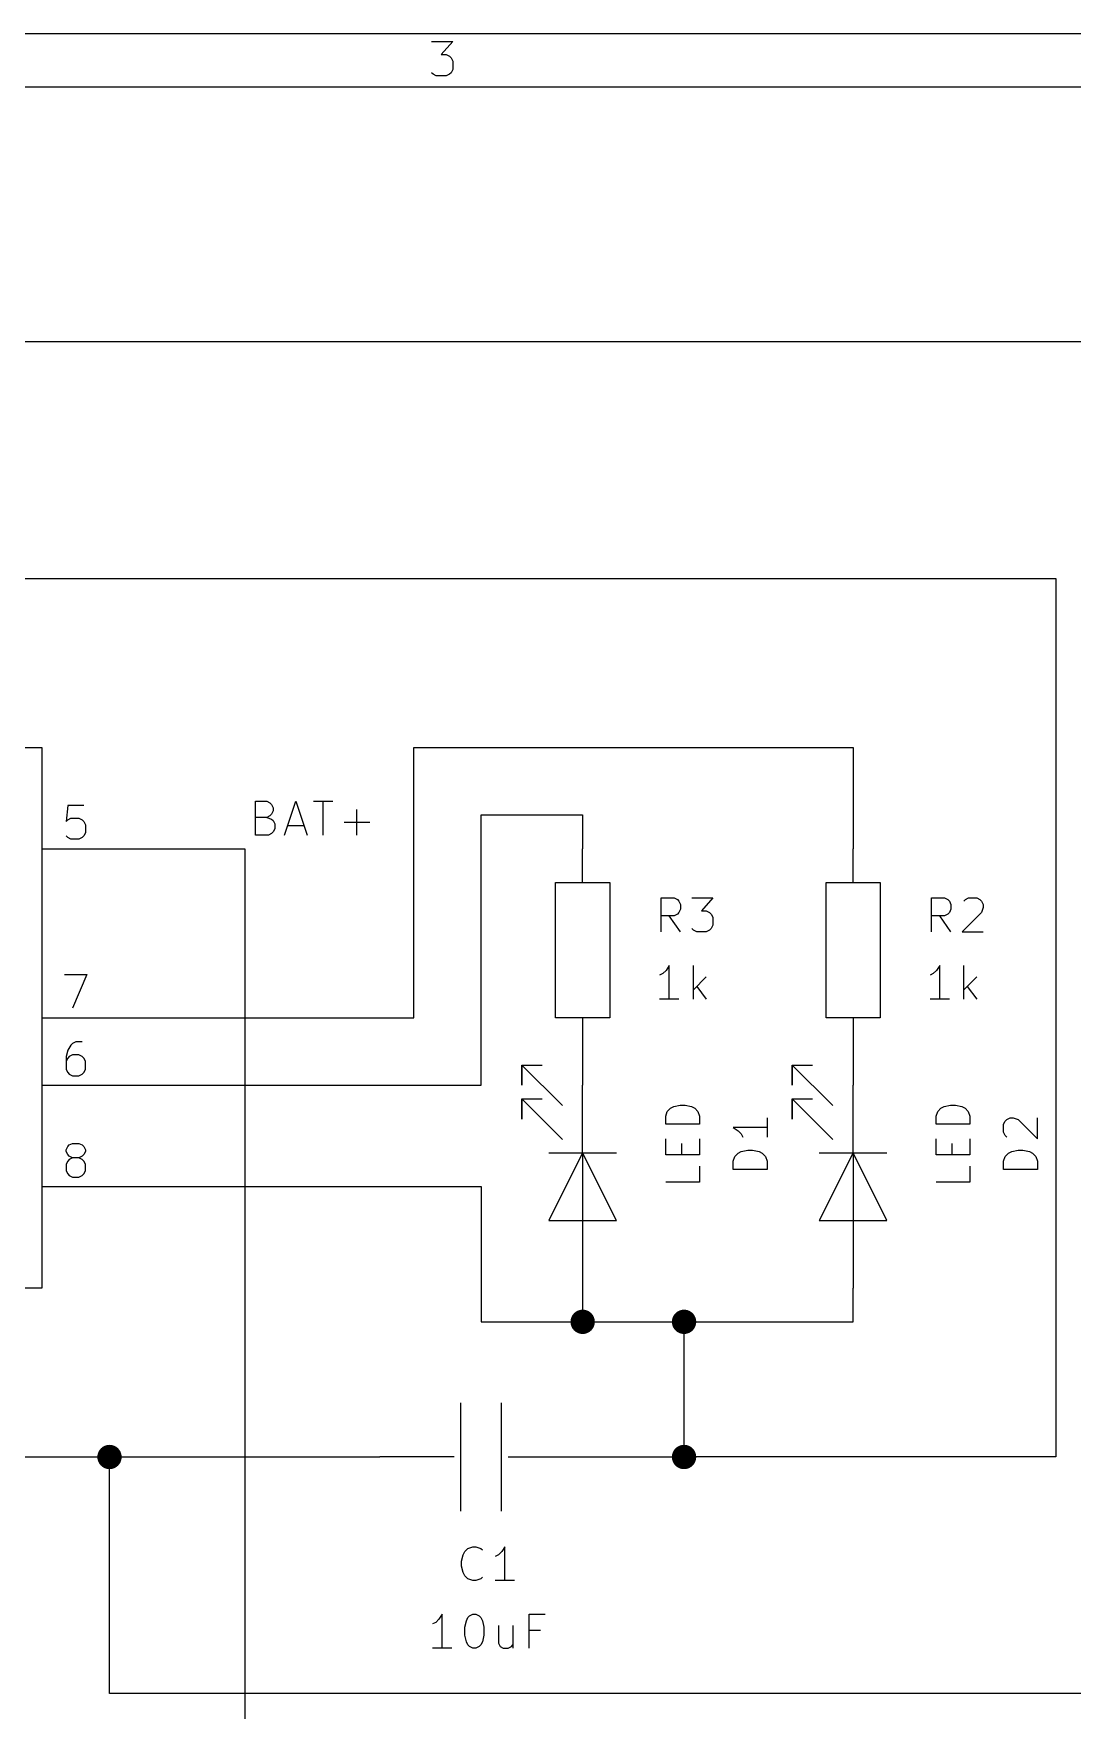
# Model space of a CAD drawing. Header units: inches. Extents: x 0.4 to 11.3, y -7.9 to -0.4.
# Drawn here: x 4.738 to 6.275, y -2.875 to -0.394 of the extents above; entities that cross this region are included whole.
import ezdxf

# ---------------------------------------------------------------- set-up
doc = ezdxf.new("R2010")
doc.units = ezdxf.units.IN
doc.header["$MEASUREMENT"] = 0
for name, color, linetype in [('GREENSIXTYFIVE', 129, 'CONTINUOUS'), ('LIGHTBLUE', 172, 'CONTINUOUS'), ('LIGHTGREEN', 92, 'CONTINUOUS'), ('LIGHTRED', 12, 'CONTINUOUS'), ('RED', 14, 'CONTINUOUS'), ('REDSIX', 19, 'CONTINUOUS'), ('WHITE', 250, 'CONTINUOUS')]:
    doc.layers.add(name, color=color, linetype=linetype)

msp = doc.modelspace()

# ---------------------------------------------------------------- linework, layer by layer
at = {"layer": 'GREENSIXTYFIVE', "linetype": 'CONTINUOUS'}
for p, q in [((5.6663, -1.7228), (5.6663, -1.6728)), ((5.6663, -1.6728), (5.6853, -1.6728)), ((5.6853, -1.6728), (5.6901, -1.6752)), ((5.6901, -1.6752), (5.6925, -1.6776)), ((5.6925, -1.6776), (5.6949, -1.6823)), ((5.6949, -1.6823), (5.6949, -1.6895)), ((5.7115, -1.6728), (5.7425, -1.6728)), ((5.7425, -1.6728), (5.7258, -1.6918)), ((6.0663, -1.7228), (6.0663, -1.6728)), ((6.0663, -1.6728), (6.0853, -1.6728)), ((6.0853, -1.6728), (6.0901, -1.6752)), ((6.0901, -1.6752), (6.0925, -1.6776)), ((6.0925, -1.6776), (6.0949, -1.6823)), ((6.0949, -1.6823), (6.0949, -1.6895)), ((6.1139, -1.6776), (6.1163, -1.6752)), ((6.1163, -1.6752), (6.121, -1.6728)), ((6.121, -1.6728), (6.1329, -1.6728)), ((6.1329, -1.6728), (6.1377, -1.6752)), ((6.1377, -1.6752), (6.1401, -1.6776)), ((6.1401, -1.6776), (6.1425, -1.6823)), ((6.1425, -1.6871), (6.1401, -1.6942)), ((6.1425, -1.6823), (6.1425, -1.6871)), ((5.6853, -1.699), (5.6663, -1.699)), ((5.6949, -1.7228), (5.6782, -1.699)), ((5.6901, -1.6966), (5.6853, -1.699)), ((5.6925, -1.6942), (5.6901, -1.6966)), ((5.6949, -1.6895), (5.6925, -1.6942)), ((5.7258, -1.6918), (5.7329, -1.6918)), ((5.7329, -1.6918), (5.7377, -1.6942)), ((5.7377, -1.6942), (5.7401, -1.6966)), ((5.7401, -1.6966), (5.7425, -1.7014)), ((5.7425, -1.7014), (5.7425, -1.7133)), ((6.0853, -1.699), (6.0663, -1.699)), ((6.0949, -1.7228), (6.0782, -1.699)), ((6.0901, -1.6966), (6.0853, -1.699)), ((6.0925, -1.6942), (6.0901, -1.6966)), ((6.0949, -1.6895), (6.0925, -1.6942)), ((6.1401, -1.6942), (6.1115, -1.7228)), ((5.7139, -1.7204), (5.7115, -1.718)), ((5.7187, -1.7228), (5.7139, -1.7204)), ((5.7329, -1.7228), (5.7187, -1.7228)), ((5.7377, -1.7204), (5.7329, -1.7228)), ((5.7401, -1.718), (5.7377, -1.7204)), ((5.7425, -1.7133), (5.7401, -1.718)), ((6.1115, -1.7228), (6.1425, -1.7228)), ((5.6687, -1.7847), (5.6639, -1.7871)), ((5.6734, -1.7799), (5.6687, -1.7847)), ((5.6782, -1.7728), (5.6734, -1.7799)), ((5.6782, -1.8228), (5.6782, -1.7728)), ((5.7139, -1.8228), (5.7139, -1.7728)), ((6.0687, -1.7847), (6.0639, -1.7871)), ((6.0734, -1.7799), (6.0687, -1.7847)), ((6.0782, -1.7728), (6.0734, -1.7799)), ((6.0782, -1.8228), (6.0782, -1.7728)), ((6.1139, -1.8228), (6.1139, -1.7728)), ((5.7329, -1.7895), (5.7139, -1.8085)), ((5.7187, -1.8038), (5.7329, -1.8228)), ((6.1329, -1.7895), (6.1139, -1.8085)), ((6.1187, -1.8038), (6.1329, -1.8228)), ((5.6925, -1.8228), (5.6639, -1.8228)), ((6.0925, -1.8228), (6.0639, -1.8228)), ((5.6752, -1.9887), (5.6799, -1.9839)), ((5.6799, -1.9839), (5.6847, -1.9815)), ((5.6847, -1.9815), (5.6942, -1.9792)), ((5.6942, -1.9792), (5.7014, -1.9792)), ((5.7014, -1.9792), (5.7109, -1.9815)), ((5.7109, -1.9815), (5.7157, -1.9839)), ((5.7157, -1.9839), (5.7204, -1.9887)), ((6.0752, -1.9887), (6.0799, -1.9839)), ((6.0799, -1.9839), (6.0847, -1.9815)), ((6.0847, -1.9815), (6.0942, -1.9792)), ((6.0942, -1.9792), (6.1014, -1.9792)), ((6.1014, -1.9792), (6.1109, -1.9815)), ((6.1109, -1.9815), (6.1157, -1.9839)), ((6.1157, -1.9839), (6.1204, -1.9887)), ((5.6728, -1.9958), (5.6752, -1.9887)), ((5.6728, -2.0077), (5.6728, -1.9958)), ((5.7228, -2.0077), (5.6728, -2.0077)), ((5.7204, -1.9887), (5.7228, -1.9958)), ((5.7228, -1.9958), (5.7228, -2.0077)), ((5.8228, -1.9982), (5.8228, -2.0268)), ((6.0728, -1.9958), (6.0752, -1.9887)), ((6.0728, -2.0077), (6.0728, -1.9958)), ((6.1228, -2.0077), (6.0728, -2.0077)), ((6.1204, -1.9887), (6.1228, -1.9958)), ((6.1228, -1.9958), (6.1228, -2.0077)), ((6.1728, -2.0077), (6.1752, -2.003)), ((6.1728, -2.0196), (6.1728, -2.0077)), ((6.1752, -2.003), (6.1776, -2.0006)), ((6.1776, -2.0006), (6.1823, -1.9982)), ((6.1823, -1.9982), (6.1871, -1.9982)), ((6.1871, -1.9982), (6.1942, -2.0006)), ((6.1942, -2.0006), (6.2228, -2.0292)), ((6.2228, -2.0292), (6.2228, -1.9982)), ((5.6728, -2.053), (5.6728, -2.0292)), ((5.7228, -2.0292), (5.7228, -2.053)), ((5.8228, -2.0125), (5.7728, -2.0125)), ((5.7728, -2.0125), (5.7799, -2.0173)), ((5.7799, -2.0173), (5.7847, -2.022)), ((5.7847, -2.022), (5.7871, -2.0268)), ((6.0728, -2.053), (6.0728, -2.0292)), ((6.1228, -2.0292), (6.1228, -2.053)), ((6.1752, -2.0244), (6.1728, -2.0196)), ((6.1776, -2.0268), (6.1752, -2.0244)), ((5.7228, -2.053), (5.6728, -2.053)), ((5.6966, -2.053), (5.6966, -2.0363)), ((5.7728, -2.0625), (5.7752, -2.0554)), ((5.7752, -2.0554), (5.7799, -2.0506)), ((5.7799, -2.0506), (5.7847, -2.0482)), ((5.7847, -2.0482), (5.7942, -2.0458)), ((5.7942, -2.0458), (5.8014, -2.0458)), ((5.8014, -2.0458), (5.8109, -2.0482)), ((5.8109, -2.0482), (5.8157, -2.0506)), ((5.8157, -2.0506), (5.8204, -2.0554)), ((5.8204, -2.0554), (5.8228, -2.0625)), ((6.1228, -2.053), (6.0728, -2.053)), ((6.0966, -2.053), (6.0966, -2.0363)), ((6.1728, -2.0625), (6.1752, -2.0554)), ((6.1752, -2.0554), (6.1799, -2.0506)), ((6.1799, -2.0506), (6.1847, -2.0482)), ((6.1847, -2.0482), (6.1942, -2.0458)), ((6.1942, -2.0458), (6.2014, -2.0458)), ((6.2014, -2.0458), (6.2109, -2.0482)), ((6.2109, -2.0482), (6.2157, -2.0506)), ((6.2157, -2.0506), (6.2204, -2.0554)), ((6.2204, -2.0554), (6.2228, -2.0625)), ((5.7228, -2.0696), (5.7228, -2.0934)), ((5.7728, -2.0744), (5.7728, -2.0625)), ((5.8228, -2.0744), (5.7728, -2.0744)), ((5.8228, -2.0625), (5.8228, -2.0744)), ((6.1228, -2.0696), (6.1228, -2.0934)), ((6.1728, -2.0744), (6.1728, -2.0625)), ((6.2228, -2.0744), (6.1728, -2.0744)), ((6.2228, -2.0625), (6.2228, -2.0744)), ((5.7228, -2.0934), (5.6728, -2.0934)), ((6.1228, -2.0934), (6.0728, -2.0934)), ((5.3707, -2.6542), (5.3731, -2.6447)), ((5.3707, -2.6614), (5.3707, -2.6542)), ((5.3731, -2.6447), (5.3755, -2.6399)), ((5.3755, -2.6399), (5.3802, -2.6352)), ((5.3802, -2.6352), (5.3874, -2.6328)), ((5.3874, -2.6328), (5.3921, -2.6328)), ((5.3921, -2.6328), (5.3993, -2.6352)), ((5.3993, -2.6352), (5.4017, -2.6376)), ((5.4255, -2.6447), (5.4207, -2.6471)), ((5.4302, -2.6399), (5.4255, -2.6447)), ((5.435, -2.6328), (5.4302, -2.6399)), ((5.435, -2.6828), (5.435, -2.6328)), ((5.3731, -2.6709), (5.3707, -2.6614)), ((5.3755, -2.6757), (5.3731, -2.6709)), ((5.3802, -2.6804), (5.3755, -2.6757)), ((5.4017, -2.678), (5.3993, -2.6804)), ((5.3874, -2.6828), (5.3802, -2.6804)), ((5.3921, -2.6828), (5.3874, -2.6828)), ((5.3993, -2.6804), (5.3921, -2.6828)), ((5.4493, -2.6828), (5.4207, -2.6828)), ((5.3326, -2.7447), (5.3279, -2.7471)), ((5.3374, -2.7399), (5.3326, -2.7447)), ((5.3421, -2.7328), (5.3374, -2.7399)), ((5.3421, -2.7828), (5.3421, -2.7328)), ((5.3755, -2.7518), (5.3779, -2.7423)), ((5.3755, -2.7638), (5.3755, -2.7518)), ((5.3779, -2.7423), (5.3802, -2.7376)), ((5.3802, -2.7376), (5.3826, -2.7352)), ((5.3826, -2.7352), (5.3874, -2.7328)), ((5.3874, -2.7328), (5.3921, -2.7328)), ((5.3921, -2.7328), (5.3969, -2.7352)), ((5.3969, -2.7352), (5.3993, -2.7376)), ((5.3993, -2.7376), (5.4017, -2.7423)), ((5.4017, -2.7423), (5.404, -2.7518)), ((5.404, -2.7518), (5.404, -2.7638)), ((5.4255, -2.7495), (5.4255, -2.7757)), ((5.4469, -2.7495), (5.4469, -2.7828)), ((5.4707, -2.7828), (5.4707, -2.7328)), ((5.4707, -2.7328), (5.4945, -2.7328)), ((5.3779, -2.7733), (5.3755, -2.7638)), ((5.3802, -2.778), (5.3779, -2.7733)), ((5.3826, -2.7804), (5.3802, -2.778)), ((5.3993, -2.778), (5.3969, -2.7804)), ((5.4017, -2.7733), (5.3993, -2.778)), ((5.404, -2.7638), (5.4017, -2.7733)), ((5.4255, -2.7757), (5.4279, -2.7804)), ((5.4445, -2.7804), (5.4469, -2.778)), ((5.4874, -2.7566), (5.4707, -2.7566)), ((5.3564, -2.7828), (5.3279, -2.7828)), ((5.3874, -2.7828), (5.3826, -2.7804)), ((5.3921, -2.7828), (5.3874, -2.7828)), ((5.3969, -2.7804), (5.3921, -2.7828)), ((5.4279, -2.7804), (5.4326, -2.7828)), ((5.4326, -2.7828), (5.4398, -2.7828)), ((5.4398, -2.7828), (5.4445, -2.7804))]:
    msp.add_line(p, q, dxfattribs=at)
at = {"layer": 'LIGHTBLUE', "linetype": 'CONTINUOUS'}
msp.add_line((9.85, -0.85), (1.7, -0.85), dxfattribs=at)
at = {"layer": 'LIGHTGREEN', "linetype": 'CONTINUOUS'}
for p, q in [((4.55, -1.2), (6.25, -1.2)), ((6.25, -1.2), (6.25, -2.5)), ((5.3, -1.85), (5.3, -1.45)), ((5.3, -1.45), (5.95, -1.45)), ((5.95, -1.45), (5.95, -1.6)), ((5.4, -1.55), (5.55, -1.55)), ((5.4, -1.95), (5.4, -1.55)), ((5.55, -1.55), (5.55, -1.6)), ((4.85, -1.6), (5.05, -1.6)), ((5.05, -1.6), (5.05, -3.05)), ((4.85, -1.85), (5.3, -1.85)), ((5.55, -1.9), (5.55, -1.95)), ((5.95, -1.9), (5.95, -1.95)), ((4.85, -1.95), (5.4, -1.95)), ((4.85, -2.1), (5.4, -2.1)), ((5.4, -2.1), (5.4, -2.3)), ((5.55, -2.25), (5.55, -2.3)), ((5.95, -2.3), (5.95, -2.25)), ((5.4, -2.3), (5.55, -2.3)), ((5.55, -2.3), (5.7, -2.3)), ((5.7, -2.5), (5.7, -2.3)), ((5.7, -2.3), (5.95, -2.3)), ((4.45, -2.5), (4.85, -2.5)), ((4.85, -2.85), (4.85, -2.5)), ((4.85, -2.5), (5.25, -2.5)), ((5.55, -2.5), (5.7, -2.5)), ((6.25, -2.5), (5.7, -2.5)), ((6.4, -2.85), (4.85, -2.85))]:
    msp.add_line(p, q, dxfattribs=at)
at = {"layer": 'LIGHTGREEN', "const_width": 0.018}
for points in [[(5.541, -2.3, 1), (5.559, -2.3, 1)], [(5.691, -2.3, 1), (5.709, -2.3, 1)], [(4.841, -2.5, 1), (4.859, -2.5, 1)], [(5.691, -2.5, 1), (5.709, -2.5, 1)]]:
    msp.add_lwpolyline(points, format="xyb", close=True, dxfattribs=at)
at = {"layer": 'LIGHTRED', "linetype": 'CONTINUOUS'}
for p, q in [((4.7881, -1.5359), (4.7857, -1.5597)), ((4.7881, -1.5359), (4.7857, -1.5597)), ((4.8119, -1.5359), (4.7881, -1.5359)), ((4.8119, -1.5359), (4.7881, -1.5359)), ((4.7857, -1.5597), (4.7881, -1.5573)), ((4.7857, -1.5597), (4.7881, -1.5573)), ((4.7881, -1.5573), (4.7929, -1.5549)), ((4.7881, -1.5573), (4.7929, -1.5549)), ((4.7929, -1.5549), (4.8048, -1.5549)), ((4.7929, -1.5549), (4.8048, -1.5549)), ((4.8048, -1.5549), (4.8095, -1.5573)), ((4.8048, -1.5549), (4.8095, -1.5573)), ((4.8095, -1.5573), (4.8119, -1.5597)), ((4.8095, -1.5573), (4.8119, -1.5597)), ((4.8119, -1.5597), (4.8143, -1.5644)), ((4.8119, -1.5597), (4.8143, -1.5644)), ((4.7881, -1.5835), (4.7857, -1.5811)), ((4.7881, -1.5835), (4.7857, -1.5811)), ((4.7929, -1.5859), (4.7881, -1.5835)), ((4.7929, -1.5859), (4.7881, -1.5835)), ((4.8048, -1.5859), (4.7929, -1.5859)), ((4.8048, -1.5859), (4.7929, -1.5859)), ((4.8095, -1.5835), (4.8048, -1.5859)), ((4.8095, -1.5835), (4.8048, -1.5859)), ((4.8119, -1.5811), (4.8095, -1.5835)), ((4.8119, -1.5811), (4.8095, -1.5835)), ((4.8143, -1.5764), (4.8119, -1.5811)), ((4.8143, -1.5764), (4.8119, -1.5811)), ((4.8143, -1.5644), (4.8143, -1.5764)), ((4.8143, -1.5644), (4.8143, -1.5764)), ((4.7833, -1.7859), (4.8167, -1.7859)), ((4.7833, -1.7859), (4.8167, -1.7859)), ((4.8167, -1.7859), (4.7952, -1.8359)), ((4.8167, -1.7859), (4.7952, -1.8359)), ((4.7881, -1.8978), (4.7857, -1.9073)), ((4.7881, -1.8978), (4.7857, -1.9073)), ((4.7857, -1.9073), (4.7857, -1.9264)), ((4.7857, -1.9073), (4.7857, -1.9264)), ((4.7881, -1.9097), (4.7857, -1.9144)), ((4.7881, -1.9097), (4.7857, -1.9144)), ((4.7929, -1.8906), (4.7881, -1.8978)), ((4.7929, -1.8906), (4.7881, -1.8978)), ((4.7905, -1.9073), (4.7881, -1.9097)), ((4.7905, -1.9073), (4.7881, -1.9097)), ((4.7952, -1.9049), (4.7905, -1.9073)), ((4.7952, -1.9049), (4.7905, -1.9073)), ((4.7952, -1.8883), (4.7929, -1.8906)), ((4.7952, -1.8883), (4.7929, -1.8906)), ((4.8, -1.8859), (4.7952, -1.8883)), ((4.8, -1.8859), (4.7952, -1.8883)), ((4.8048, -1.9049), (4.7952, -1.9049)), ((4.8048, -1.9049), (4.7952, -1.9049)), ((4.8095, -1.8859), (4.8, -1.8859)), ((4.8095, -1.8859), (4.8, -1.8859)), ((4.8095, -1.9073), (4.8048, -1.9049)), ((4.8095, -1.9073), (4.8048, -1.9049)), ((4.8119, -1.9097), (4.8095, -1.9073)), ((4.8119, -1.9097), (4.8095, -1.9073)), ((4.8143, -1.9144), (4.8119, -1.9097)), ((4.8143, -1.9144), (4.8119, -1.9097)), ((4.7857, -1.9264), (4.7881, -1.9311)), ((4.7857, -1.9264), (4.7881, -1.9311)), ((4.7881, -1.9311), (4.7905, -1.9335)), ((4.7881, -1.9311), (4.7905, -1.9335)), ((4.7905, -1.9335), (4.7952, -1.9359)), ((4.7905, -1.9335), (4.7952, -1.9359)), ((4.8048, -1.9359), (4.8095, -1.9335)), ((4.8048, -1.9359), (4.8095, -1.9335)), ((4.8095, -1.9335), (4.8119, -1.9311)), ((4.8095, -1.9335), (4.8119, -1.9311)), ((4.8119, -1.9311), (4.8143, -1.9264)), ((4.8119, -1.9311), (4.8143, -1.9264)), ((4.8143, -1.9264), (4.8143, -1.9144)), ((4.8143, -1.9264), (4.8143, -1.9144)), ((4.7952, -1.9359), (4.8048, -1.9359)), ((4.7952, -1.9359), (4.8048, -1.9359)), ((4.7857, -2.0454), (4.7881, -2.0406)), ((4.7857, -2.0454), (4.7881, -2.0406)), ((4.7857, -2.0478), (4.7857, -2.0454)), ((4.7857, -2.0478), (4.7857, -2.0454)), ((4.7881, -2.0525), (4.7857, -2.0478)), ((4.7881, -2.0525), (4.7857, -2.0478)), ((4.7881, -2.0406), (4.7905, -2.0383)), ((4.7881, -2.0406), (4.7905, -2.0383)), ((4.7905, -2.0549), (4.7881, -2.0525)), ((4.7905, -2.0549), (4.7881, -2.0525)), ((4.7905, -2.0383), (4.7952, -2.0359)), ((4.7905, -2.0383), (4.7952, -2.0359)), ((4.7952, -2.0573), (4.7905, -2.0549)), ((4.7952, -2.0573), (4.7905, -2.0549)), ((4.7952, -2.0573), (4.7905, -2.0597)), ((4.7952, -2.0573), (4.7905, -2.0597)), ((4.7952, -2.0359), (4.8048, -2.0359)), ((4.7952, -2.0359), (4.8048, -2.0359)), ((4.8048, -2.0573), (4.7952, -2.0573)), ((4.8048, -2.0573), (4.7952, -2.0573)), ((4.8048, -2.0359), (4.8095, -2.0383)), ((4.8048, -2.0359), (4.8095, -2.0383)), ((4.8095, -2.0549), (4.8048, -2.0573)), ((4.8095, -2.0549), (4.8048, -2.0573)), ((4.8095, -2.0597), (4.8048, -2.0573)), ((4.8095, -2.0597), (4.8048, -2.0573)), ((4.8095, -2.0383), (4.8119, -2.0406)), ((4.8095, -2.0383), (4.8119, -2.0406)), ((4.8119, -2.0525), (4.8095, -2.0549)), ((4.8119, -2.0525), (4.8095, -2.0549)), ((4.8119, -2.0406), (4.8143, -2.0454)), ((4.8119, -2.0406), (4.8143, -2.0454)), ((4.8143, -2.0478), (4.8119, -2.0525)), ((4.8143, -2.0478), (4.8119, -2.0525)), ((4.8143, -2.0454), (4.8143, -2.0478)), ((4.8143, -2.0454), (4.8143, -2.0478)), ((4.7881, -2.0621), (4.7857, -2.0668)), ((4.7881, -2.0621), (4.7857, -2.0668)), ((4.7857, -2.0668), (4.7857, -2.0764)), ((4.7857, -2.0668), (4.7857, -2.0764)), ((4.7857, -2.0764), (4.7881, -2.0811)), ((4.7857, -2.0764), (4.7881, -2.0811)), ((4.7905, -2.0597), (4.7881, -2.0621)), ((4.7905, -2.0597), (4.7881, -2.0621)), ((4.7881, -2.0811), (4.7905, -2.0835)), ((4.7881, -2.0811), (4.7905, -2.0835)), ((4.7905, -2.0835), (4.7952, -2.0859)), ((4.7905, -2.0835), (4.7952, -2.0859)), ((4.8048, -2.0859), (4.8095, -2.0835)), ((4.8048, -2.0859), (4.8095, -2.0835)), ((4.8119, -2.0621), (4.8095, -2.0597)), ((4.8119, -2.0621), (4.8095, -2.0597)), ((4.8095, -2.0835), (4.8119, -2.0811)), ((4.8095, -2.0835), (4.8119, -2.0811)), ((4.8143, -2.0668), (4.8119, -2.0621)), ((4.8143, -2.0668), (4.8119, -2.0621)), ((4.8119, -2.0811), (4.8143, -2.0764)), ((4.8119, -2.0811), (4.8143, -2.0764)), ((4.8143, -2.0764), (4.8143, -2.0668)), ((4.8143, -2.0764), (4.8143, -2.0668)), ((4.7952, -2.0859), (4.8048, -2.0859)), ((4.7952, -2.0859), (4.8048, -2.0859))]:
    msp.add_line(p, q, dxfattribs=at)
at = {"layer": 'RED', "linetype": 'CONTINUOUS'}
for p, q in [((0.3937, -0.3937), (11.2993, -0.3937)), ((5.3262, -0.4053), (5.3578, -0.4053)), ((5.3578, -0.4053), (5.3408, -0.4248)), ((5.3408, -0.4248), (5.3481, -0.4248)), ((5.3481, -0.4248), (5.353, -0.4272)), ((5.353, -0.4272), (5.3554, -0.4296)), ((5.3554, -0.4296), (5.3578, -0.4345)), ((5.3578, -0.4345), (5.3578, -0.4467)), ((5.3286, -0.454), (5.3262, -0.4516)), ((5.3335, -0.4564), (5.3286, -0.454)), ((5.3481, -0.4564), (5.3335, -0.4564)), ((5.353, -0.454), (5.3481, -0.4564)), ((5.3554, -0.4516), (5.353, -0.454)), ((5.3578, -0.4467), (5.3554, -0.4516)), ((0.4724, -0.4724), (11.2206, -0.4724)), ((4.15, -1.45), (4.75, -1.45)), ((4.75, -1.45), (4.75, -2.25)), ((4.75, -1.6), (4.85, -1.6)), ((4.75, -1.6), (4.85, -1.6)), ((5.55, -1.65), (5.55, -1.6)), ((5.95, -1.65), (5.95, -1.6)), ((5.51, -1.85), (5.51, -1.65)), ((5.51, -1.65), (5.59, -1.65)), ((5.59, -1.65), (5.59, -1.85)), ((5.91, -1.85), (5.91, -1.65)), ((5.91, -1.65), (5.99, -1.65)), ((5.99, -1.65), (5.99, -1.85)), ((4.75, -1.85), (4.85, -1.85)), ((4.75, -1.85), (4.85, -1.85)), ((5.59, -1.85), (5.51, -1.85)), ((5.55, -1.85), (5.55, -1.9)), ((5.99, -1.85), (5.91, -1.85)), ((5.95, -1.85), (5.95, -1.9)), ((5.52, -1.98), (5.46, -1.92)), ((5.46, -1.92), (5.46, -1.95)), ((5.46, -1.95), (5.46, -1.92)), ((5.46, -1.92), (5.49, -1.92)), ((5.92, -1.98), (5.86, -1.92)), ((5.86, -1.92), (5.86, -1.95)), ((5.86, -1.95), (5.86, -1.92)), ((5.86, -1.92), (5.89, -1.92)), ((4.75, -1.95), (4.85, -1.95)), ((4.75, -1.95), (4.85, -1.95)), ((5.55, -2.05), (5.55, -1.95)), ((5.95, -2.05), (5.95, -1.95)), ((5.52, -2.03), (5.46, -1.97)), ((5.46, -1.97), (5.46, -2)), ((5.46, -2), (5.46, -1.97)), ((5.46, -1.97), (5.49, -1.97)), ((5.92, -2.03), (5.86, -1.97)), ((5.86, -1.97), (5.86, -2)), ((5.86, -2), (5.86, -1.97)), ((5.86, -1.97), (5.89, -1.97)), ((5.5, -2.05), (5.6, -2.05)), ((5.55, -2.05), (5.5, -2.15)), ((5.55, -2.05), (5.55, -2.15)), ((5.6, -2.15), (5.55, -2.05)), ((5.9, -2.05), (6, -2.05)), ((5.95, -2.05), (5.9, -2.15)), ((5.95, -2.05), (5.95, -2.15)), ((6, -2.15), (5.95, -2.05)), ((4.75, -2.1), (4.85, -2.1)), ((4.75, -2.1), (4.85, -2.1)), ((5.5, -2.15), (5.6, -2.15)), ((5.55, -2.15), (5.55, -2.25)), ((5.9, -2.15), (6, -2.15)), ((5.95, -2.15), (5.95, -2.25)), ((4.75, -2.25), (4.15, -2.25)), ((5.37, -2.58), (5.37, -2.42)), ((5.43, -2.58), (5.43, -2.42)), ((5.36, -2.5), (5.25, -2.5)), ((5.44, -2.5), (5.55, -2.5))]:
    msp.add_line(p, q, dxfattribs=at)
at = {"layer": 'REDSIX', "linetype": 'CONTINUOUS'}
for p, q in [((5.066, -1.5798), (5.066, -1.5298)), ((5.066, -1.5298), (5.0827, -1.5298)), ((5.0827, -1.5298), (5.0874, -1.5322)), ((5.0874, -1.5322), (5.0898, -1.5346)), ((5.0898, -1.5346), (5.0922, -1.5393)), ((5.1089, -1.5798), (5.1255, -1.5298)), ((5.1255, -1.5298), (5.1422, -1.5798)), ((5.1517, -1.5298), (5.1803, -1.5298)), ((5.166, -1.5798), (5.166, -1.5298)), ((5.0827, -1.5536), (5.066, -1.5536)), ((5.0874, -1.5512), (5.0827, -1.5536)), ((5.0827, -1.5536), (5.0898, -1.556)), ((5.0898, -1.5488), (5.0874, -1.5512)), ((5.0922, -1.5441), (5.0898, -1.5488)), ((5.0898, -1.556), (5.0922, -1.5584)), ((5.0922, -1.5393), (5.0922, -1.5441)), ((5.0922, -1.5584), (5.0946, -1.5631)), ((5.0946, -1.5631), (5.0946, -1.5703)), ((5.197, -1.5608), (5.2351, -1.5608)), ((5.216, -1.5798), (5.216, -1.5417)), ((5.0851, -1.5798), (5.066, -1.5798)), ((5.0898, -1.5774), (5.0851, -1.5798)), ((5.0922, -1.575), (5.0898, -1.5774)), ((5.0946, -1.5703), (5.0922, -1.575)), ((5.1136, -1.5655), (5.1374, -1.5655))]:
    msp.add_line(p, q, dxfattribs=at)
at = {"layer": 'WHITE', "linetype": 'CONTINUOUS'}
for p, q in [((4.15, -1.45), (4.75, -1.45)), ((4.75, -1.45), (4.75, -2.25)), ((4.75, -2.25), (4.15, -2.25))]:
    msp.add_line(p, q, dxfattribs=at)

doc.saveas('drawing.dxf')
